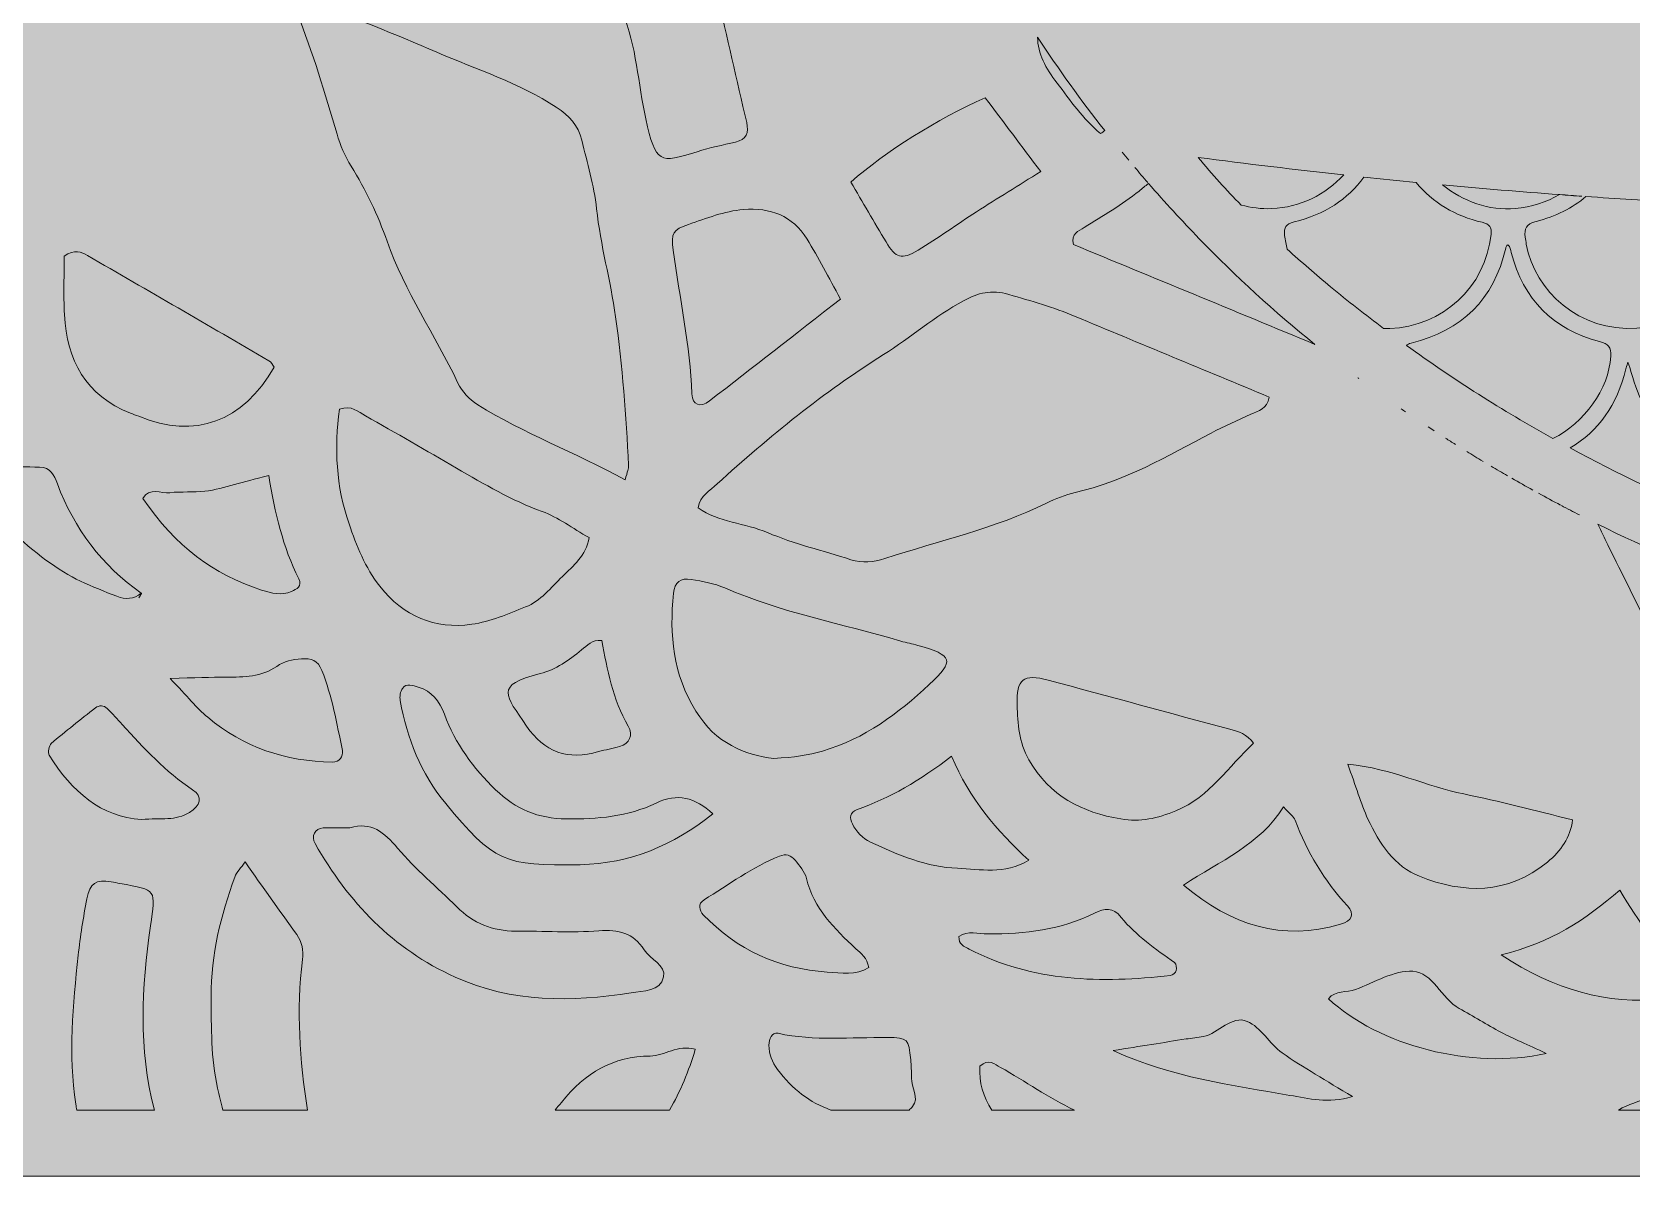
# Model space of a CAD drawing. Extents: x 31 to 2970, y -2969 to -30.
# Drawn here: x 759 to 1365, y -2969 to -2536 of the extents above; entities that cross this region are included whole.
import ezdxf

# ---------------------------------------------------------------- set-up
doc = ezdxf.new("R2010")
doc.units = 0
doc.header["$MEASUREMENT"] = 0
doc.layers.add('Layer 1', color=7, linetype='Continuous')

# ---------------------------------------------------------------- blocks, each defined once
blk = doc.blocks.new('block 2')
at = {"layer": 'Layer 1', "lineweight": 0}
blk.add_lwpolyline([(755.29, -2969.08), (780.94, -2969.08), (812.66, -2969.08), (838.34, -2969.08), (868.66, -2969.08), (928.97, -2969.08), (980.13, -2969.08), (1014.44, -2969.08), (1044.71, -2969.08), (1159.36, -2969.08), (1161.89, -2969.08), (1189.21, -2969.08), (1228.25, -2969.08), (1257.32, -2969.08), (1304.05, -2969.08), (1332.71, -2969.08), (1345.63, -2969.08), (1549.53, -2969.08)], dxfattribs=at)
for points, knots in [([(991.88, -2568.64), (988.85, -2555.19), (988.51, -2541.16), (982.99, -2528.23), (981.71, -2525.21), (983.26, -2522.58), (986.48, -2522.04), (995.75, -2520.47), (1005.07, -2519.24), (1015.75, -2517.67), (1016.92, -2517.67), (1018.36, -2518.96), (1018.92, -2521.43), (1022.63, -2537.63), (1026.36, -2553.82), (1030.09, -2570.02), (1030.96, -2573.8), (1030.11, -2576.47), (1025.88, -2577.42), (1021.01, -2578.51), (1016.1, -2579.54), (1011.36, -2581.05), (997.02, -2585.62), (995.67, -2585.48), (991.88, -2568.64)], [0, 0, 0, 0, 1, 1, 1, 2, 2, 2, 3, 3, 3, 4, 4, 4, 5, 5, 5, 6, 6, 6, 7, 7, 7, 8, 8, 8, 8]), ([(859.83, -2528.56), (859.25, -2527.13), (858.59, -2525.06), (860.44, -2524.13), (861.72, -2523.49), (863.7, -2523.23), (864.99, -2523.75), (880.94, -2530.16), (896.9, -2536.56), (912.69, -2543.35), (927.95, -2549.92), (943.85, -2555.01), (957.99, -2564.17), (962.97, -2567.4), (966.21, -2570.98), (967.63, -2576.7), (969.77, -2585.3), (972.28, -2593.75), (973.24, -2602.67), (974.72, -2616.44), (978.52, -2629.84), (980.47, -2643.61), (983.11, -2662.34), (984.41, -2681.11), (985.38, -2699.94), (985.44, -2700.99), (984.9, -2702.08), (984.1, -2705.39), (964.91, -2694.86), (945.68, -2687.79), (928.29, -2676.93), (924.87, -2674.79), (922.37, -2672.16), (920.63, -2668.49), (912.08, -2650.49), (900.62, -2634), (893.92, -2614.99), (890.43, -2605.11), (885.9, -2595.5), (880.24, -2586.51), (877.9, -2582.81), (876.2, -2578.58), (874.94, -2574.37), (870.34, -2558.95), (865.83, -2543.51), (859.83, -2528.56)], [0, 0, 0, 0, 1, 1, 1, 2, 2, 2, 3, 3, 3, 4, 4, 4, 5, 5, 5, 6, 6, 6, 7, 7, 7, 8, 8, 8, 9, 9, 9, 10, 10, 10, 11, 11, 11, 12, 12, 12, 13, 13, 13, 14, 14, 14, 15, 15, 15, 15]), ([(1140.27, -2537.67), (1148.23, -2549.84), (1156.72, -2561.63), (1165.71, -2573.06), (1165.71, -2573.06), (1165.71, -2573.06), (1165.71, -2573.06), (1165.2, -2573.42), (1164.68, -2573.78), (1164.16, -2574.17), (1157.24, -2568.6), (1152.72, -2561.61), (1147.66, -2555.06), (1143.3, -2549.41), (1140.3, -2543.95), (1140.27, -2537.67)], [0, 0, 0, 0, 1, 1, 1, 2, 2, 2, 3, 3, 3, 4, 4, 4, 5, 5, 5, 5]), ([(1120.46, -2560.64), (1127.33, -2569.78), (1134.27, -2579.01), (1141.46, -2588.58), (1133.01, -2593.86), (1125.03, -2598.73), (1117.17, -2603.78), (1109.74, -2608.57), (1102.6, -2613.83), (1095.01, -2618.35), (1088.65, -2622.13), (1086.65, -2621.42), (1082.9, -2615.26), (1078.33, -2607.74), (1073.98, -2600.07), (1069.58, -2592.56), (1082.7, -2580.93), (1102.18, -2568.72), (1120.46, -2560.64)], [0, 0, 0, 0, 1, 1, 1, 2, 2, 2, 3, 3, 3, 4, 4, 4, 5, 5, 5, 6, 6, 6, 6]), ([(1174.82, -2584.31), (1173.98, -2583.3), (1173.15, -2582.29), (1172.32, -2581.27), (1173.15, -2582.29), (1173.98, -2583.3), (1174.82, -2584.31)], [0, 0, 0, 0, 1, 1, 1, 2, 2, 2, 2]), ([(1256.21, -2589.81), (1249.37, -2597.35), (1239.71, -2602.16), (1228.98, -2602.62), (1224.98, -2602.77), (1221.06, -2602.27), (1217.33, -2601.27), (1211.87, -2595.66), (1206.44, -2589.7), (1201.06, -2583.24), (1219.48, -2585.66), (1237.83, -2587.81), (1256.21, -2589.81)], [0, 0, 0, 0, 1, 1, 1, 2, 2, 2, 3, 3, 3, 4, 4, 4, 4]), ([(1182.02, -2592.78), (1180.36, -2590.87), (1178.71, -2588.94), (1177.07, -2587), (1178.71, -2588.94), (1180.36, -2590.87), (1182.02, -2592.78)], [0, 0, 0, 0, 1, 1, 1, 2, 2, 2, 2]), ([(1271.32, -2647.97), (1264.55, -2642.88), (1257.83, -2637.68), (1251.21, -2632.2), (1245.67, -2627.62), (1240.23, -2622.88), (1234.82, -2617.98), (1234.4, -2616.31), (1234.02, -2614.56), (1233.83, -2612.77), (1233.52, -2609.77), (1234.18, -2608.43), (1237.41, -2607.66), (1248.98, -2604.85), (1257.71, -2599.08), (1263.83, -2590.66), (1270.45, -2591.35), (1277.02, -2592.04), (1283.6, -2592.66), (1289.98, -2600.39), (1298.37, -2605.43), (1308.68, -2607.81), (1311.56, -2608.47), (1312.29, -2609.7), (1312.02, -2612.43), (1309.98, -2632.43), (1293.45, -2647.35), (1273.68, -2648.01), (1272.88, -2648.01), (1272.08, -2647.97), (1271.32, -2647.97)], [0, 0, 0, 0, 1, 1, 1, 2, 2, 2, 3, 3, 3, 4, 4, 4, 5, 5, 5, 6, 6, 6, 7, 7, 7, 8, 8, 8, 9, 9, 9, 10, 10, 10, 10]), ([(1157.97, -2609.77), (1164.96, -2605.28), (1172.29, -2601.19), (1178.72, -2595.98), (1179.9, -2595.02), (1181.09, -2594.05), (1182.27, -2593.07), (1188.47, -2600.19), (1194.87, -2607.16), (1201.48, -2614), (1215.36, -2628.39), (1230, -2641.68), (1245.3, -2654.06), (1214.74, -2641.33), (1184.15, -2628.74), (1153.83, -2616.2), (1152.88, -2611.99), (1155.74, -2611.2), (1157.97, -2609.77)], [0, 0, 0, 0, 1, 1, 1, 2, 2, 2, 3, 3, 3, 4, 4, 4, 5, 5, 5, 6, 6, 6, 6]), ([(1293.68, -2593.58), (1308.45, -2594.97), (1323.22, -2596.24), (1337.95, -2597.31), (1337.99, -2597.31), (1337.99, -2597.27), (1338.02, -2597.27), (1340.83, -2597.5), (1343.64, -2597.74), (1346.45, -2597.93), (1343.6, -2597.74), (1340.79, -2597.54), (1337.95, -2597.31), (1332.99, -2600.16), (1327.29, -2602), (1321.18, -2602.58), (1311.29, -2603.43), (1301.41, -2599.93), (1293.68, -2593.58)], [0, 0, 0, 0, 1, 1, 1, 2, 2, 2, 3, 3, 3, 4, 4, 4, 5, 5, 5, 6, 6, 6, 6]), ([(1329.06, -2607.5), (1336.52, -2605.58), (1342.79, -2602.39), (1347.95, -2598.04), (1359.52, -2598.85), (1371.02, -2599.54), (1382.6, -2600.16), (1387.18, -2603.47), (1392.45, -2605.93), (1398.49, -2607.39), (1402.41, -2608.31), (1403.14, -2610.12), (1402.83, -2613.58), (1401.29, -2631.12), (1384.75, -2646.7), (1367.22, -2647.89), (1345.37, -2649.43), (1328.6, -2633.93), (1325.37, -2616.04), (1325.22, -2615.2), (1325.14, -2614.31), (1324.98, -2613.43), (1324.52, -2610.24), (1325.25, -2608.5), (1329.06, -2607.5)], [0, 0, 0, 0, 1, 1, 1, 2, 2, 2, 3, 3, 3, 4, 4, 4, 5, 5, 5, 6, 6, 6, 7, 7, 7, 8, 8, 8, 8]), ([(1008.09, -2608.6), (1014.88, -2606.3), (1021.55, -2603.56), (1028.85, -2602.98), (1039.06, -2602.16), (1047.47, -2605.21), (1052.94, -2614.15), (1057.25, -2621.2), (1061.04, -2628.56), (1065.66, -2636.86), (1048.38, -2650.3), (1032.25, -2662.88), (1016.07, -2675.39), (1012.46, -2678.18), (1009.49, -2677.09), (1009.34, -2672.77), (1008.67, -2654.42), (1004.73, -2636.52), (1002.28, -2618.41), (1001.38, -2611.81), (1002.07, -2610.65), (1008.09, -2608.6)], [0, 0, 0, 0, 1, 1, 1, 2, 2, 2, 3, 3, 3, 4, 4, 4, 5, 5, 5, 6, 6, 6, 7, 7, 7, 7]), ([(799.82, -2681.28), (798.8, -2680.86), (797.74, -2680.53), (796.72, -2680.12), (779.88, -2673.36), (772.54, -2660.13), (771.69, -2642.76), (771.32, -2635.1), (771.63, -2627.4), (771.63, -2620.61), (775.52, -2617.77), (778.18, -2619.12), (780.42, -2620.41), (803.39, -2633.58), (826.29, -2646.89), (849.17, -2660.22), (850.01, -2660.71), (850.49, -2661.81), (851.14, -2662.62), (839.29, -2683.45), (821.13, -2690.05), (799.82, -2681.28)], [0, 0, 0, 0, 1, 1, 1, 2, 2, 2, 3, 3, 3, 4, 4, 4, 5, 5, 5, 6, 6, 6, 7, 7, 7, 7]), ([(1335.45, -2689.74), (1335.45, -2689.74), (1335.41, -2689.74), (1335.41, -2689.74), (1316.37, -2679.08), (1297.87, -2667.39), (1279.98, -2654.43), (1280.37, -2654.04), (1280.91, -2653.74), (1281.71, -2653.54), (1300.98, -2648.89), (1313.1, -2637), (1317.56, -2617.58), (1317.64, -2617.24), (1317.83, -2616.89), (1317.98, -2616.58), (1318.06, -2616.5), (1318.22, -2616.47), (1318.37, -2616.39), (1319.45, -2617.04), (1319.37, -2618.24), (1319.64, -2619.27), (1324.33, -2636.97), (1335.41, -2648.35), (1353.14, -2653.01), (1356.41, -2653.85), (1357.52, -2655.04), (1357.33, -2658.54), (1356.64, -2671.2), (1347.37, -2683.66), (1335.45, -2689.74)], [0, 0, 0, 0, 1, 1, 1, 2, 2, 2, 3, 3, 3, 4, 4, 4, 5, 5, 5, 6, 6, 6, 7, 7, 7, 8, 8, 8, 9, 9, 9, 10, 10, 10, 10]), ([(1082.46, -2735.11), (1078.01, -2736.53), (1074, -2737.06), (1069.55, -2735.6), (1059.05, -2732.15), (1048.14, -2729.67), (1038.02, -2725.34), (1029.4, -2721.66), (1019.53, -2721.5), (1011.71, -2715.96), (1012.51, -2711.33), (1016.19, -2709.41), (1018.97, -2706.87), (1038.64, -2688.91), (1059.25, -2672.17), (1081.88, -2657.94), (1092.17, -2651.46), (1101.38, -2643.35), (1112.2, -2637.55), (1117.8, -2634.55), (1122.68, -2633.19), (1129.38, -2635.14), (1137.89, -2637.62), (1146.35, -2640.01), (1154.54, -2643.44), (1179.03, -2653.71), (1203.58, -2663.85), (1227.96, -2673.99), (1227.24, -2678.64), (1223.89, -2679.23), (1220.99, -2680.52), (1215.93, -2682.77), (1210.88, -2685.07), (1205.99, -2687.65), (1189.37, -2696.42), (1173.13, -2705.98), (1154.49, -2710.16), (1150.74, -2711), (1147.07, -2712.53), (1143.6, -2714.22), (1124.08, -2723.73), (1102.98, -2728.54), (1082.46, -2735.11)], [0, 0, 0, 0, 1, 1, 1, 2, 2, 2, 3, 3, 3, 4, 4, 4, 5, 5, 5, 6, 6, 6, 7, 7, 7, 8, 8, 8, 9, 9, 9, 10, 10, 10, 11, 11, 11, 12, 12, 12, 13, 13, 13, 14, 14, 14, 14]), ([(1363.06, -2663.31), (1363.18, -2662.85), (1363.37, -2662.39), (1363.87, -2660.81), (1365.72, -2666.27), (1366.72, -2670.85), (1368.91, -2675.04), (1375.25, -2687.24), (1385.06, -2695.2), (1398.37, -2698.43), (1402.37, -2699.39), (1403.26, -2701.16), (1402.83, -2704.85), (1402.26, -2710.2), (1400.33, -2715.31), (1397.52, -2719.93), (1378.56, -2711.93), (1360.02, -2703.04), (1341.95, -2693.28), (1352.72, -2687.01), (1359.72, -2676.97), (1363.06, -2663.31)], [0, 0, 0, 0, 1, 1, 1, 2, 2, 2, 3, 3, 3, 4, 4, 4, 5, 5, 5, 6, 6, 6, 7, 7, 7, 7]), ([(1261.93, -2666.96), (1261.82, -2666.88), (1261.7, -2666.79), (1261.59, -2666.71), (1261.7, -2666.79), (1261.82, -2666.88), (1261.93, -2666.96)], [0, 0, 0, 0, 1, 1, 1, 2, 2, 2, 2]), ([(875.91, -2678.62), (880.38, -2676.94), (883, -2679.58), (885.73, -2681.11), (897.28, -2687.59), (908.7, -2694.3), (920.17, -2700.92), (930.68, -2706.98), (941.07, -2713.15), (952.59, -2717.34), (958.7, -2719.56), (964.11, -2723.68), (970.4, -2727.26), (969.2, -2734.12), (964.45, -2737.88), (960.28, -2741.96), (955.95, -2746.2), (952.13, -2751.23), (946.35, -2753.51), (939.72, -2756.13), (932.96, -2759.11), (925.99, -2760.07), (911.92, -2762.02), (900.1, -2757.04), (891.16, -2745.68), (885.59, -2738.6), (882.33, -2730.31), (879.48, -2722.03), (874.6, -2707.86), (873.83, -2693.17), (875.91, -2678.62)], [0, 0, 0, 0, 1, 1, 1, 2, 2, 2, 3, 3, 3, 4, 4, 4, 5, 5, 5, 6, 6, 6, 7, 7, 7, 8, 8, 8, 9, 9, 9, 10, 10, 10, 10]), ([(1279.66, -2679.6), (1279.1, -2679.22), (1278.54, -2678.84), (1277.98, -2678.45), (1278.54, -2678.84), (1279.1, -2679.22), (1279.66, -2679.6)], [0, 0, 0, 0, 1, 1, 1, 2, 2, 2, 2]), ([(1290.48, -2686.82), (1289.73, -2686.33), (1288.97, -2685.83), (1288.22, -2685.33), (1288.97, -2685.83), (1289.73, -2686.33), (1290.48, -2686.82)], [0, 0, 0, 0, 1, 1, 1, 2, 2, 2, 2]), ([(1298.52, -2691.94), (1297.25, -2691.15), (1295.99, -2690.36), (1294.74, -2689.56), (1295.99, -2690.36), (1297.25, -2691.15), (1298.52, -2691.94)], [0, 0, 0, 0, 1, 1, 1, 2, 2, 2, 2]), ([(1308.98, -2698.37), (1306.91, -2697.13), (1304.86, -2695.88), (1302.81, -2694.62), (1304.86, -2695.88), (1306.91, -2697.13), (1308.98, -2698.37)], [0, 0, 0, 0, 1, 1, 1, 2, 2, 2, 2]), ([(747.34, -2700.2), (752.32, -2700.49), (757.33, -2700.43), (762.32, -2700.54), (766.44, -2700.63), (767.83, -2703.65), (769.02, -2706.85), (775.38, -2723.93), (785.95, -2737.77), (800.81, -2748.33), (798.03, -2750.54), (794.83, -2750.74), (791.56, -2749.47), (786.91, -2747.66), (782.27, -2745.8), (777.76, -2743.69), (761.25, -2735.94), (739.74, -2715.4), (731.1, -2698.72), (736.94, -2699.27), (742.13, -2699.9), (747.34, -2700.2)], [0, 0, 0, 0, 1, 1, 1, 2, 2, 2, 3, 3, 3, 4, 4, 4, 5, 5, 5, 6, 6, 6, 7, 7, 7, 7]), ([(1318.29, -2703.84), (1316.2, -2702.63), (1314.11, -2701.41), (1312.03, -2700.18), (1314.11, -2701.41), (1316.2, -2702.63), (1318.29, -2703.84)], [0, 0, 0, 0, 1, 1, 1, 2, 2, 2, 2]), ([(811.66, -2710.22), (816.05, -2709.77), (820.53, -2710.17), (824.9, -2709.66), (828.7, -2709.21), (832.43, -2708.07), (836.16, -2707.13), (839.89, -2706.2), (843.59, -2705.14), (849.06, -2703.67), (851.4, -2718.1), (854.51, -2730.91), (860.47, -2742.83), (861.91, -2745.72), (859.6, -2746.74), (857.69, -2747.62), (853.89, -2749.38), (850.15, -2748.29), (846.4, -2747.1), (827.89, -2741.24), (813.98, -2730.59), (801.37, -2712.39), (803.99, -2708.08), (808.22, -2710.57), (811.66, -2710.22)], [0, 0, 0, 0, 1, 1, 1, 2, 2, 2, 3, 3, 3, 4, 4, 4, 5, 5, 5, 6, 6, 6, 7, 7, 7, 8, 8, 8, 8]), ([(1327.85, -2709.24), (1325.19, -2707.76), (1322.53, -2706.28), (1319.9, -2704.77), (1322.53, -2706.28), (1325.19, -2707.76), (1327.85, -2709.24)], [0, 0, 0, 0, 1, 1, 1, 2, 2, 2, 2]), ([(1338.3, -2714.91), (1335.53, -2713.44), (1332.78, -2711.95), (1330.04, -2710.44), (1332.78, -2711.95), (1335.53, -2713.44), (1338.3, -2714.91)], [0, 0, 0, 0, 1, 1, 1, 2, 2, 2, 2]), ([(1338.64, -2715.09), (1340.92, -2716.3), (1343.21, -2717.48), (1345.5, -2718.65), (1343.2, -2717.48), (1340.92, -2716.3), (1338.64, -2715.09)], [0, 0, 0, 0, 1, 1, 1, 2, 2, 2, 2]), ([(1465.85, -2766.65), (1465.85, -2766.65), (1465.85, -2766.65), (1465.85, -2766.65), (1470.21, -2774.31), (1474.29, -2782.12), (1477.88, -2790.23), (1479.23, -2793.26), (1480.75, -2796.24), (1481.79, -2799.37), (1482.62, -2801.85), (1481.2, -2803.49), (1478.71, -2804.04), (1477.64, -2804.28), (1476.51, -2804.35), (1475.41, -2804.35), (1450.47, -2804.37), (1425.53, -2804.32), (1400.6, -2804.43), (1395.73, -2804.45), (1392.36, -2803.12), (1390.04, -2798.34), (1378.93, -2775.47), (1367.47, -2752.76), (1356.25, -2729.94), (1354.97, -2727.35), (1353.71, -2724.76), (1352.47, -2722.16), (1388.97, -2740.22), (1427.06, -2754.35), (1465.85, -2766.65)], [0, 0, 0, 0, 1, 1, 1, 2, 2, 2, 3, 3, 3, 4, 4, 4, 5, 5, 5, 6, 6, 6, 7, 7, 7, 8, 8, 8, 9, 9, 9, 10, 10, 10, 10]), ([(1010.84, -2793), (1002.17, -2778.94), (1000.77, -2764.04), (1002.39, -2748.32), (1002.82, -2744.19), (1005.03, -2742.35), (1009.05, -2743.08), (1013.38, -2743.86), (1017.88, -2744.57), (1021.87, -2746.31), (1043.3, -2755.65), (1066.24, -2759.86), (1088.48, -2766.45), (1090.6, -2767.08), (1092.8, -2767.45), (1094.92, -2768.05), (1108.25, -2771.83), (1108.98, -2773.84), (1099.26, -2782.89), (1087.45, -2793.87), (1074.77, -2803.46), (1058.82, -2808.11), (1053.39, -2809.69), (1048.06, -2810.42), (1040.43, -2810.9), (1029.34, -2809.58), (1018.36, -2805.19), (1010.84, -2793)], [0, 0, 0, 0, 1, 1, 1, 2, 2, 2, 3, 3, 3, 4, 4, 4, 5, 5, 5, 6, 6, 6, 7, 7, 7, 8, 8, 8, 9, 9, 9, 9]), ([(800.83, -2748.34), (800.86, -2748.36), (800.89, -2748.38), (800.91, -2748.4), (800.55, -2748.97), (800.19, -2749.53), (799.83, -2750.1), (800.17, -2749.51), (800.5, -2748.93), (800.83, -2748.34)], [0, 0, 0, 0, 1, 1, 1, 2, 2, 2, 3, 3, 3, 3]), ([(981.99, -2806.38), (979.37, -2807.19), (976.61, -2807.53), (973.99, -2808.32), (962.49, -2811.81), (953.32, -2808.42), (946.73, -2798.63), (938.78, -2786.81), (934.34, -2783.18), (951.92, -2778.76), (957.79, -2777.28), (962.79, -2773.61), (967.56, -2769.81), (969.66, -2768.14), (971.48, -2765.83), (975.18, -2766.25), (977.36, -2777.19), (979.19, -2788.56), (985.24, -2798.65), (987.28, -2802.06), (985.62, -2805.27), (981.99, -2806.38)], [0, 0, 0, 0, 1, 1, 1, 2, 2, 2, 3, 3, 3, 4, 4, 4, 5, 5, 5, 6, 6, 6, 7, 7, 7, 7]), ([(811.71, -2780.61), (821.27, -2780.36), (827.16, -2780.08), (833.05, -2780.1), (839.72, -2780.12), (846.28, -2780.06), (852.09, -2776.02), (854.86, -2774.09), (858.07, -2773.35), (861.46, -2773.14), (865.08, -2772.91), (867.72, -2773.74), (869.22, -2777.56), (873.06, -2787.38), (874.93, -2797.69), (876.97, -2807.94), (877.39, -2810.06), (875.91, -2812.34), (873.16, -2812.29), (855.5, -2811.98), (839.54, -2806.74), (825.96, -2795.29), (821.79, -2791.78), (818.3, -2787.46), (811.71, -2780.61)], [0, 0, 0, 0, 1, 1, 1, 2, 2, 2, 3, 3, 3, 4, 4, 4, 5, 5, 5, 6, 6, 6, 7, 7, 7, 8, 8, 8, 8]), ([(1144.33, -2781.27), (1167.28, -2787.39), (1190.18, -2793.71), (1213.14, -2799.81), (1216.44, -2800.69), (1219.51, -2801.62), (1222.09, -2805.16), (1212.52, -2813.82), (1205.7, -2825.37), (1192.64, -2830.73), (1185.68, -2833.6), (1179.14, -2835.09), (1171.83, -2833.83), (1157.02, -2831.28), (1144.81, -2825.19), (1136.98, -2811.38), (1133.18, -2804.68), (1132.71, -2797.76), (1132.51, -2790.65), (1132.23, -2780.71), (1134.83, -2778.73), (1144.33, -2781.27)], [0, 0, 0, 0, 1, 1, 1, 2, 2, 2, 3, 3, 3, 4, 4, 4, 5, 5, 5, 6, 6, 6, 7, 7, 7, 7]), ([(899.73, -2784.36), (901.29, -2782.14), (903.71, -2783.34), (905.68, -2783.91), (910.89, -2785.42), (913.75, -2789.17), (915.62, -2794.17), (919.75, -2805.24), (926.51, -2814.59), (935, -2822.78), (942.52, -2830.03), (951.25, -2833.74), (961.82, -2833.81), (973.58, -2833.9), (985.07, -2832.99), (995.8, -2827.8), (1003.83, -2823.91), (1010.59, -2825.65), (1017.28, -2831.91), (1002.24, -2843.79), (986.01, -2850.78), (967, -2851.14), (938.33, -2851.7), (934.27, -2850.06), (916.11, -2827.97), (906.76, -2816.6), (901.5, -2803.35), (898.87, -2788.99), (898.6, -2787.52), (898.9, -2785.55), (899.73, -2784.36)], [0, 0, 0, 0, 1, 1, 1, 2, 2, 2, 3, 3, 3, 4, 4, 4, 5, 5, 5, 6, 6, 6, 7, 7, 7, 8, 8, 8, 9, 9, 9, 10, 10, 10, 10]), ([(819.05, -2831.39), (813.91, -2834.58), (808.35, -2833.46), (800.9, -2833.99), (785.74, -2833.18), (774.48, -2823.39), (765.92, -2809.65), (765.31, -2808.68), (765.8, -2806.04), (766.72, -2805.25), (772.13, -2800.57), (777.79, -2796.16), (783.44, -2791.76), (784.85, -2790.67), (786.6, -2790.73), (787.92, -2792), (789.91, -2793.92), (791.77, -2795.96), (793.61, -2798.01), (801.75, -2807.06), (810.01, -2815.94), (820.26, -2822.73), (824.26, -2825.39), (823.41, -2828.69), (819.05, -2831.39)], [0, 0, 0, 0, 1, 1, 1, 2, 2, 2, 3, 3, 3, 4, 4, 4, 5, 5, 5, 6, 6, 6, 7, 7, 7, 8, 8, 8, 8]), ([(1077.02, -2842.58), (1073.98, -2841.15), (1071.67, -2838.73), (1070.12, -2835.7), (1068.96, -2833.45), (1069.24, -2831.2), (1071.71, -2830.34), (1084.29, -2825.96), (1095.63, -2819.34), (1107.69, -2810.06), (1114.49, -2826.25), (1124.77, -2838.19), (1136.98, -2849.49), (1127.56, -2854.95), (1118.55, -2852.81), (1110, -2852.5), (1098.31, -2852.08), (1087.52, -2847.52), (1077.02, -2842.58)], [0, 0, 0, 0, 1, 1, 1, 2, 2, 2, 3, 3, 3, 4, 4, 4, 5, 5, 5, 6, 6, 6, 6]), ([(1257.74, -2813.02), (1274.82, -2814.8), (1287.75, -2821.58), (1301.7, -2824.36), (1315.19, -2827.06), (1328.49, -2830.69), (1342.89, -2834.15), (1341.92, -2840.98), (1338.66, -2845.8), (1333.35, -2850.16), (1318.24, -2862.56), (1301.5, -2862.15), (1284.9, -2855.54), (1275.62, -2851.85), (1269.57, -2843.09), (1265.4, -2833.86), (1262.69, -2827.87), (1260.82, -2821.5), (1257.74, -2813.02)], [0, 0, 0, 0, 1, 1, 1, 2, 2, 2, 3, 3, 3, 4, 4, 4, 5, 5, 5, 6, 6, 6, 6]), ([(1233.42, -2829.28), (1235.74, -2831.85), (1237.32, -2832.87), (1237.84, -2834.29), (1242.34, -2846.39), (1248.83, -2857.21), (1257.61, -2866.72), (1260.54, -2869.89), (1259.29, -2872.47), (1255.01, -2873.71), (1232.83, -2880.16), (1213.75, -2874.29), (1195.59, -2858.85), (1209.42, -2849.7), (1224.49, -2843.61), (1233.42, -2829.28)], [0, 0, 0, 0, 1, 1, 1, 2, 2, 2, 3, 3, 3, 4, 4, 4, 5, 5, 5, 5]), ([(919.71, -2893.74), (896.09, -2883.09), (879.27, -2865.29), (866.61, -2843.15), (865, -2840.33), (866.61, -2837.39), (869.67, -2837.24), (872.98, -2837.07), (876.3, -2837.2), (879.85, -2837.2), (887.86, -2834.74), (892.78, -2838.86), (897.9, -2844.9), (904.66, -2852.89), (912.84, -2859.67), (920.27, -2867.09), (926.49, -2873.3), (933.88, -2876.32), (942.63, -2876.3), (953.15, -2876.28), (963.71, -2876.97), (974.16, -2876.18), (981.55, -2875.63), (987.17, -2876.98), (991.23, -2883.36), (993.54, -2887.01), (999.55, -2889.19), (998.62, -2893.65), (997.44, -2899.25), (990.9, -2898.93), (986.38, -2899.65), (963.71, -2903.26), (941.24, -2903.45), (919.71, -2893.74)], [0, 0, 0, 0, 1, 1, 1, 2, 2, 2, 3, 3, 3, 4, 4, 4, 5, 5, 5, 6, 6, 6, 7, 7, 7, 8, 8, 8, 9, 9, 9, 10, 10, 10, 11, 11, 11, 11]), ([(831.7, -2944.08), (831.02, -2941.32), (830.35, -2938.55), (829.72, -2935.77), (827.14, -2924.46), (827.36, -2912.82), (827.27, -2901.13), (827.14, -2885.12), (830.99, -2870.46), (836.22, -2855.82), (836.91, -2853.89), (838.58, -2852.31), (840.12, -2850.11), (846.91, -2859.69), (853.24, -2868.71), (859.69, -2877.63), (861.8, -2880.55), (862.24, -2883.61), (861.83, -2887.06), (859.59, -2906.29), (860.69, -2925.25), (863.78, -2944.08), (863.78, -2944.08), (831.7, -2944.08), (831.7, -2944.08)], [0, 0, 0, 0, 1, 1, 1, 2, 2, 2, 3, 3, 3, 4, 4, 4, 5, 5, 5, 6, 6, 6, 7, 7, 7, 8, 8, 8, 8]), ([(1013.67, -2870.16), (1012.1, -2868.52), (1011.54, -2865.91), (1013.94, -2864.44), (1023.34, -2858.7), (1032.21, -2852.04), (1042.53, -2847.89), (1044.94, -2846.92), (1046.96, -2847.58), (1048.4, -2849.39), (1050.1, -2851.53), (1052.13, -2853.82), (1052.73, -2856.35), (1055.45, -2867.79), (1063.41, -2875.36), (1071.41, -2882.99), (1073.33, -2884.82), (1075.78, -2886.32), (1076.31, -2890.09), (1071.49, -2893.21), (1065.83, -2892.2), (1060.59, -2891.83), (1042.3, -2890.53), (1026.45, -2883.51), (1013.67, -2870.16)], [0, 0, 0, 0, 1, 1, 1, 2, 2, 2, 3, 3, 3, 4, 4, 4, 5, 5, 5, 6, 6, 6, 7, 7, 7, 8, 8, 8, 8]), ([(776.37, -2944.08), (776.26, -2943.35), (776.13, -2942.61), (776.02, -2941.88), (773.17, -2923.08), (774.93, -2904.22), (776.94, -2885.44), (777.71, -2878.28), (778.83, -2871.14), (780.2, -2864.06), (781.35, -2858.12), (783.65, -2856.73), (789.44, -2857.59), (790.54, -2857.75), (791.61, -2858.09), (792.7, -2858.28), (807.02, -2860.67), (806.22, -2860.55), (804.29, -2874.34), (801.04, -2897.59), (799.63, -2920.96), (805.76, -2944.08), (805.76, -2944.08), (776.37, -2944.08), (776.37, -2944.08)], [0, 0, 0, 0, 1, 1, 1, 2, 2, 2, 3, 3, 3, 4, 4, 4, 5, 5, 5, 6, 6, 6, 7, 7, 7, 8, 8, 8, 8]), ([(1315.86, -2885.28), (1334.64, -2880.82), (1347.86, -2871.86), (1360.77, -2860.78), (1367.78, -2872.66), (1375.34, -2883.4), (1385.44, -2892.1), (1388.38, -2894.63), (1387.42, -2898.22), (1383.73, -2899.83), (1381.7, -2900.71), (1379.62, -2901.83), (1377.48, -2902.04), (1355.81, -2904.1), (1336.1, -2898.75), (1315.86, -2885.28)], [0, 0, 0, 0, 1, 1, 1, 2, 2, 2, 3, 3, 3, 4, 4, 4, 5, 5, 5, 5]), ([(1114.38, -2883.15), (1112.51, -2882.19), (1110.27, -2881.29), (1110.48, -2878.36), (1113.92, -2876.02), (1117.79, -2877.34), (1121.44, -2877.38), (1135.46, -2877.5), (1149.1, -2875.79), (1161.84, -2869.53), (1165.71, -2867.63), (1168.79, -2867.17), (1171.95, -2871.09), (1177.56, -2878.05), (1184.96, -2883.05), (1192.17, -2888.23), (1192.8, -2888.69), (1193.05, -2890.33), (1192.79, -2891.22), (1192.56, -2892.02), (1191.44, -2893.04), (1190.61, -2893.13), (1164.39, -2896.08), (1138.59, -2895.59), (1114.38, -2883.15)], [0, 0, 0, 0, 1, 1, 1, 2, 2, 2, 3, 3, 3, 4, 4, 4, 5, 5, 5, 6, 6, 6, 7, 7, 7, 8, 8, 8, 8]), ([(1250.4, -2901.93), (1253.08, -2898.54), (1257.33, -2899.69), (1260.72, -2898.41), (1267.88, -2895.69), (1275.3, -2891.13), (1282.4, -2891.49), (1289.9, -2891.86), (1293.16, -2901.84), (1300, -2905.59), (1305.31, -2908.5), (1310.41, -2911.81), (1315.77, -2914.62), (1320.6, -2917.15), (1325.65, -2919.25), (1332.94, -2922.62), (1304.66, -2929.02), (1269.57, -2919.61), (1250.4, -2901.93)], [0, 0, 0, 0, 1, 1, 1, 2, 2, 2, 3, 3, 3, 4, 4, 4, 5, 5, 5, 6, 6, 6, 6]), ([(1235.8, -2938.52), (1213.78, -2934.56), (1191.36, -2931.89), (1168.88, -2921.54), (1179.45, -2919.86), (1187.97, -2918.51), (1196.49, -2917.17), (1198.67, -2916.83), (1200.88, -2916.66), (1203.04, -2916.22), (1208.94, -2915.04), (1213.8, -2908.01), (1219.63, -2910.49), (1224.81, -2912.69), (1228.07, -2919), (1232.93, -2922.43), (1240.91, -2928.06), (1249.5, -2932.83), (1259.52, -2939), (1250.36, -2941.63), (1242.88, -2939.79), (1235.8, -2938.52)], [0, 0, 0, 0, 1, 1, 1, 2, 2, 2, 3, 3, 3, 4, 4, 4, 5, 5, 5, 6, 6, 6, 7, 7, 7, 7]), ([(1092.9, -2942.78), (1092.49, -2943.28), (1092.06, -2943.7), (1091.6, -2944.08), (1091.6, -2944.08), (1062, -2944.08), (1062, -2944.08), (1054.14, -2941.29), (1047.38, -2936.21), (1041.8, -2928.67), (1039.74, -2925.89), (1038.46, -2922.97), (1038.53, -2919.52), (1038.58, -2917.17), (1039.53, -2914.48), (1042.02, -2915.02), (1055.74, -2918.04), (1069.58, -2916.47), (1083.37, -2916.61), (1091.17, -2916.69), (1091.47, -2917.02), (1092.22, -2925.05), (1092.42, -2927.25), (1092.45, -2929.47), (1092.58, -2932.02), (1092.32, -2935.43), (1095.64, -2939.46), (1092.9, -2942.78)], [0, 0, 0, 0, 1, 1, 1, 2, 2, 2, 3, 3, 3, 4, 4, 4, 5, 5, 5, 6, 6, 6, 7, 7, 7, 8, 8, 8, 9, 9, 9, 9]), ([(1360.23, -2944.08), (1363.99, -2941.75), (1368.25, -2940.93), (1372.06, -2939.28), (1379.72, -2935.97), (1387.23, -2932.71), (1392.3, -2925.43), (1394.84, -2921.78), (1398.78, -2919.41), (1404.01, -2918.41), (1412.49, -2925.5), (1418.42, -2934.8), (1424.52, -2944.08), (1424.52, -2944.08), (1360.23, -2944.08), (1360.23, -2944.08)], [0, 0, 0, 0, 1, 1, 1, 2, 2, 2, 3, 3, 3, 4, 4, 4, 5, 5, 5, 5]), ([(1000.86, -2944.08), (1000.86, -2944.08), (957.51, -2944.08), (957.51, -2944.08), (958.32, -2943.14), (959.13, -2942.2), (959.91, -2941.22), (968.91, -2929.89), (979.48, -2923.78), (993.59, -2923.63), (999.09, -2923.57), (1003.84, -2919.21), (1010.63, -2921.07), (1008.18, -2929.34), (1004.98, -2937.02), (1000.86, -2944.08)], [0, 0, 0, 0, 1, 1, 1, 2, 2, 2, 3, 3, 3, 4, 4, 4, 5, 5, 5, 5]), ([(1122.91, -2944.08), (1119.82, -2939.12), (1117.92, -2933.67), (1118.42, -2927.45), (1121.7, -2924.5), (1124.04, -2926.72), (1126.2, -2927.92), (1135.63, -2933.14), (1144.4, -2939.54), (1154.21, -2944.08), (1154.21, -2944.08), (1122.91, -2944.08), (1122.91, -2944.08)], [0, 0, 0, 0, 1, 1, 1, 2, 2, 2, 3, 3, 3, 4, 4, 4, 4])]:
    blk.add_open_spline(points, degree=3, knots=knots, dxfattribs=at)

msp = doc.modelspace()

# ---------------------------------------------------------------- hatches: boundary and pattern name
at = {"layer": 'Layer 1', "true_color": 0xf8ec23}
h = msp.add_hatch(color=2, dxfattribs=at)
h.dxf.hatch_style = 2
h.paths.add_polyline_path([(2944.18, -30.37), (2908.97, -30.37), (2876.43, -30.37), (2852.69, -30.37), (2826.67, -30.37), (2789.09, -30.37), (2741.76, -30.37), (2619.81, -30.37), (2571.38, -30.37), (2533.69, -30.37), (2448.77, -30.37), (2417.53, -30.37), (2347.21, -30.37), (2307.57, -30.37), (2246.73, -30.37), (2221.16, -30.37), (2190.08, -30.37), (2164.16, -30.37), (2133.56, -30.37), (2063.65, -30.37), (2014.14, -30.37), (1982.09, -30.37), (1958.8, -30.37), (1857.85, -30.37), (1838.29, -30.37), (1812.45, -30.37), (1776.54, -30.37), (1705.12, -30.37), (1693.97, -30.37), (1305.87, -30.37), (1295.4, -30.37), (1223.78, -30.37), (1188.69, -30.37), (1163.24, -30.37), (1143.18, -30.37), (1041.74, -30.37), (1018.95, -30.37), (986.89, -30.37), (937, -30.37), (867.24, -30.37), (837.19, -30.37), (810.44, -30.37), (779.68, -30.37), (754.38, -30.37), (694, -30.37), (654.14, -30.37), (583.33, -30.37), (552.07, -30.37), (466.96, -30.37), (429.55, -30.37), (381.07, -30.37), (259.09, -30.37), (211.91, -30.37), (174.17, -30.37), (148.47, -30.37), (124.27, -30.37), (91.92, -30.37), (56.46, -30.37), (31.09, -30.37), (31.09, -54.87), (31.09, -89.2), (31.09, -179.23), (31.09, -214.96), (31.09, -260.42), (31.09, -378.66), (31.09, -426.62), (31.09, -476.43), (31.09, -550.35), (31.09, -581.86), (31.09, -654.17), (31.09, -694.22), (31.09, -751.16), (31.09, -776.51), (31.09, -807.81), (31.09, -833.54), (31.09, -864.28), (31.09, -929.41), (31.09, -980.06), (31.09, -1012.67), (31.09, -1041.24), (31.09, -1146.32), (31.09, -1159.54), (31.09, -1185.04), (31.09, -1225.46), (31.09, -1264.46), (31.09, -1302.1), (31.09, -1330.9), (31.09, -1333.8), (31.09, -1659.5), (31.09, -1662.34), (31.09, -1692.17), (31.09, -1724.32), (31.09, -1767.8), (31.09, -1808.18), (31.09, -1833.57), (31.09, -1847.38), (31.09, -1951.45), (31.09, -1980.34), (31.09, -2013.39), (31.09, -2063.61), (31.09, -2128.98), (31.09, -2159.42), (31.09, -2185.19), (31.09, -2216.74), (31.09, -2242.12), (31.09, -2299.96), (31.09, -2339.09), (31.09, -2410.8), (31.09, -2442.9), (31.09, -2533.87), (31.09, -2572.78), (31.09, -2613.33), (31.09, -2734.99), (31.09, -2775.34), (31.09, -2815.97), (31.09, -2837.4), (31.09, -2855.37), (31.09, -2914.54), (31.09, -2942.89), (31.09, -2969.08), (61.08, -2969.08), (98.82, -2969.08), (121.32, -2969.08), (140.38, -2969.08), (192.11, -2969.08), (227.2, -2969.08), (265.97, -2969.08), (381.87, -2969.08), (425.52, -2969.08), (472.93, -2969.08), (556.42, -2969.08), (588.3, -2969.08), (661.31, -2969.08), (701.61, -2969.08), (755.29, -2969.08), (780.94, -2969.08), (812.66, -2969.08), (838.34, -2969.08), (868.66, -2969.08), (928.97, -2969.08), (980.13, -2969.08), (1014.44, -2969.08), (1044.71, -2969.08), (1159.36, -2969.08), (1161.89, -2969.08), (1189.21, -2969.08), (1228.25, -2969.08), (1257.32, -2969.08), (1304.05, -2969.08), (1332.71, -2969.08), (1345.63, -2969.08), (1549.53, -2969.08), (1552.94, -2969.08), (1655.88, -2969.08), (1668.07, -2969.08), (1698.17, -2969.08), (1745.16, -2969.08), (1772.87, -2969.08), (1811.64, -2969.08), (1837.9, -2969.08), (1842.16, -2969.08), (1956.12, -2969.08), (1986.47, -2969.08), (2020.31, -2969.08), (2071.92, -2969.08), (2131.91, -2969.08), (2162.52, -2969.08), (2188.51, -2969.08), (2219.83, -2969.08), (2245.37, -2969.08), (2299.41, -2969.08), (2338.94, -2969.08), (2412.49, -2969.08), (2444.43, -2969.08), (2527.68, -2969.08), (2575.35, -2969.08), (2619.15, -2969.08), (2735.05, -2969.08), (2773.63, -2969.08), (2808.84, -2969.08), (2860.46, -2969.08), (2879.52, -2969.08), (2902.08, -2969.08), (2939.92, -2969.08), (2969.81, -2969.08), (2969.81, -2942.73), (2969.81, -2914.13), (2969.81, -2855.29), (2969.81, -2837.47), (2969.81, -2815.6), (2969.81, -2775.48), (2969.81, -2734.73), (2969.81, -2612.77), (2969.81, -2572.98), (2969.81, -2534.23), (2969.81, -2442.57), (2969.81, -2411.31), (2969.81, -2338.83), (2969.81, -2299.34), (2969.81, -2242.28), (2969.81, -2216.54), (2969.81, -2185.15), (2969.81, -2159.91), (2969.81, -2128.52), (2969.81, -2063.9), (2969.81, -2012.99), (2969.81, -1980.37), (2969.81, -1953.17), (2969.81, -1847.02), (2969.81, -1833.85), (2969.81, -1808.18), (2969.81, -1767.81), (2969.81, -1734.67), (2969.81, -1724.8), (2969.81, -1722.79), (2969.81, -1691.31), (2969.81, -1661.53), (2969.81, -1659.28), (2969.81, -1333.77), (2969.81, -1332.32), (2969.81, -1301.96), (2969.81, -1268.37), (2969.81, -1225.53), (2969.81, -1185.01), (2969.81, -1159.4), (2969.81, -1146.18), (2969.81, -1041.54), (2969.81, -1012.82), (2969.81, -979.73), (2969.81, -929.19), (2969.81, -864.38), (2969.81, -833.55), (2969.81, -807.53), (2969.81, -776.69), (2969.81, -750.67), (2969.81, -693.88), (2969.81, -654.2), (2969.81, -581.78), (2969.81, -550.3), (2969.81, -476.43), (2969.81, -426.65), (2969.81, -378.66), (2969.81, -260.89), (2969.81, -215.3), (2969.81, -179.55), (2969.81, -89.28), (2969.81, -54.9), (2969.81, -30.37)])

# ---------------------------------------------------------------- linework, layer by layer
at = {"layer": 'Layer 1', "lineweight": 0}
msp.add_lwpolyline([(755.29, -2969.08), (780.94, -2969.08), (812.66, -2969.08), (838.34, -2969.08), (868.66, -2969.08), (928.97, -2969.08), (980.13, -2969.08), (1014.44, -2969.08), (1044.71, -2969.08), (1159.36, -2969.08), (1161.89, -2969.08), (1189.21, -2969.08), (1228.25, -2969.08), (1257.32, -2969.08), (1304.05, -2969.08), (1332.71, -2969.08), (1345.63, -2969.08), (1549.53, -2969.08)], dxfattribs=at)

# ---------------------------------------------------------------- block references
at = {"layer": 'Layer 1'}
msp.add_blockref('block 2', (0, 0), dxfattribs=at)

doc.saveas('drawing.dxf')
